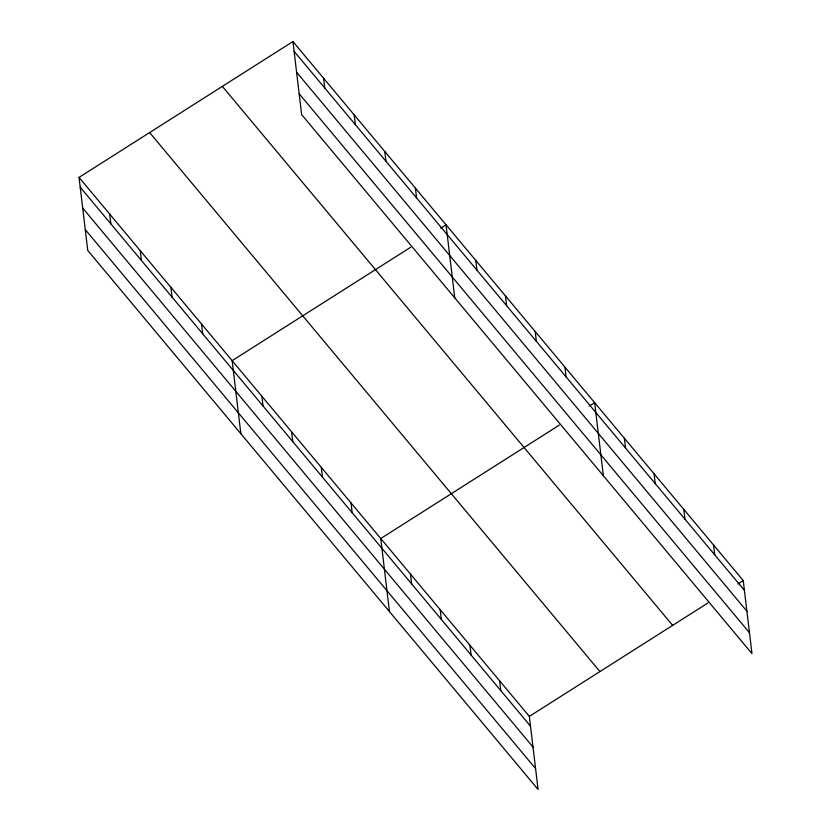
<?xml version="1.0" encoding="UTF-8"?>
<svg xmlns="http://www.w3.org/2000/svg" width="831" height="831" viewBox="0 0 831 831"><rect width="100%" height="100%" fill="white"/><g stroke="black" fill="none" stroke-linecap="round" stroke-linejoin="round"><path stroke-width="1.25" d="M79.038 177.398L529.347 716.395L538.062 789.45L87.754 250.453L79.038 177.398L292.938 41.55L743.246 580.547L751.962 653.602L301.653 114.605L292.938 41.55M410.753 247.223L232.15 360.654L240.855 433.709M440.7 228.203L446.039 224.806L454.754 297.862M559.356 425.088L380.754 538.53L389.459 611.585M589.293 406.068L594.643 402.682L603.358 475.737M529.347 716.395L707.95 602.963M737.897 583.944L743.246 580.547M294.112 51.345L744.41 590.342M296.594 72.224L746.903 611.221M299.16 93.726L749.469 632.723M222.355 86.382L672.663 625.379M149.632 132.565L599.94 671.562M80.212 187.193L530.521 726.19M82.705 208.072L533.003 747.069M85.261 229.585L535.569 768.571M713.528 544.97L714.691 554.765M683.809 509.403L684.973 519.198M654.08 473.826L655.254 483.621M624.361 438.249L625.535 448.044M564.924 367.105L566.088 376.9M535.206 331.527L536.369 341.323M505.487 295.961L506.65 305.756M475.768 260.383L476.932 270.179M499.628 680.818L500.802 690.623M415.417 188.159L416.591 197.955M469.91 645.251L471.073 655.046M440.191 609.674L441.354 619.469M384.805 151.502L385.968 161.307M410.472 574.096L411.636 583.902M354.183 114.855L355.346 124.65M323.56 78.197L324.724 88.003M351.025 502.952L352.199 512.748M321.306 467.375L322.48 477.181M291.588 431.808L292.761 441.604M261.869 396.231L263.032 406.027M201.528 324.007L202.691 333.802M170.906 287.349L172.069 297.155M140.283 250.702L141.457 260.498M109.661 214.055L110.835 223.851"/></g></svg>
